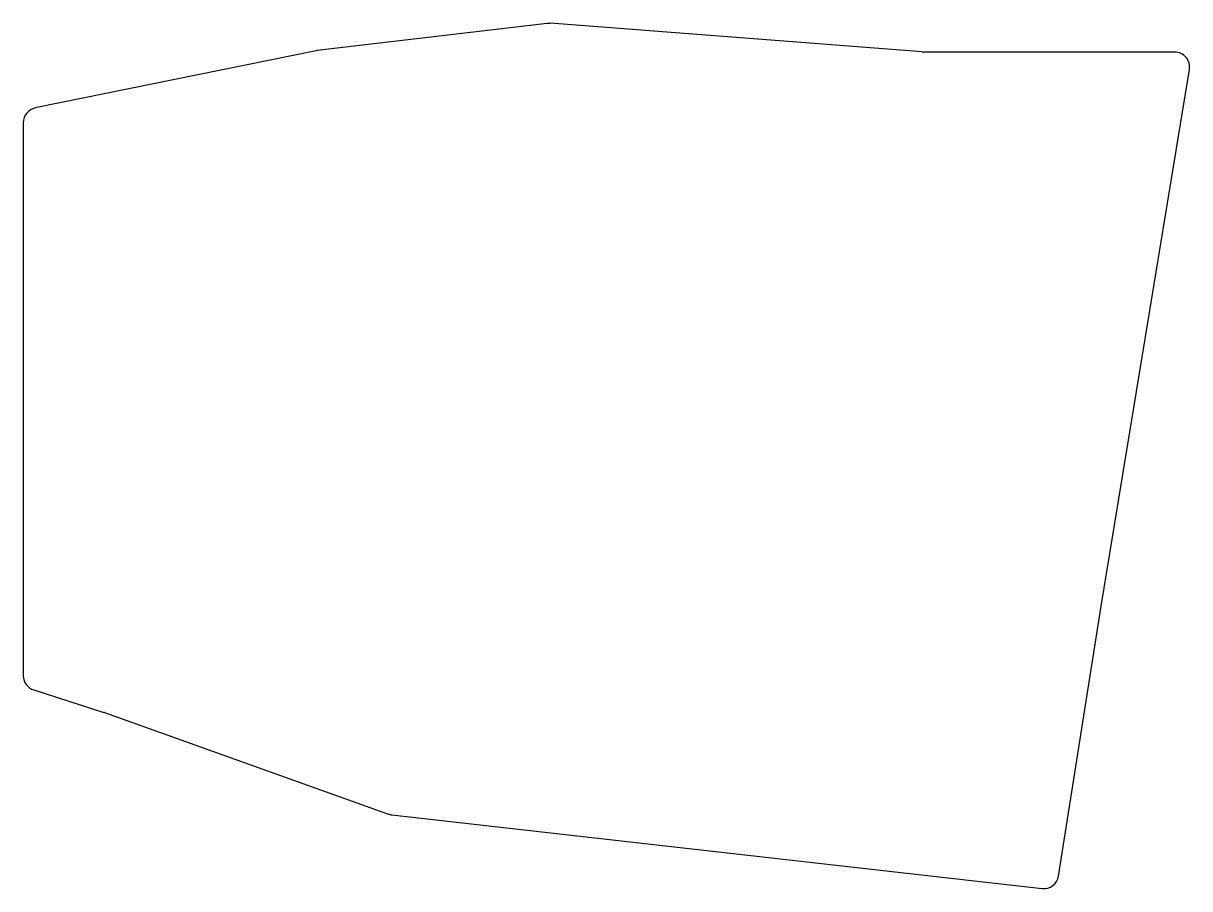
# Model space of a CAD drawing. Header units: millimetres. Extents: x 87 to 243, y -138 to -23.
import ezdxf

# ---------------------------------------------------------------- set-up
doc = ezdxf.new("R2010")
doc.units = ezdxf.units.MM

msp = doc.modelspace()

# ---------------------------------------------------------------- linework, layer by layer
for p, q in [((156.81, -22.87), (126.08, -26.49)), ((206.92, -26.69), (157.19, -22.86)), ((125.92, -26.52), (88.4, -34.17)), ((240.64, -26.7), (207.08, -26.7)), ((230.8, -100.74), (242.62, -29.03)), ((86.8, -36.13), (86.8, -110.04)), ((225.12, -136.81), (230.8, -100.76)), ((88.19, -111.94), (97.57, -114.94)), ((97.63, -114.96), (135.58, -128.52)), ((136.03, -128.63), (222.92, -138.48))]:
    msp.add_line(p, q)
for centre, start, end in [((157.04, -24.86), 85.5969, 96.7152), ((126.32, -28.48), 96.7152, 101.5346), ((207.08, -24.7), 265.5969, 270), ((240.64, -28.7), 350.6444, 90), ((88.8, -36.13), 101.5346, 180), ((232.77, -101.07), 170.6444, 171.0509), ((88.8, -110.04), 180, 252.2842), ((96.96, -116.84), 70.3367, 72.2842), ((136.26, -126.64), 250.3367, 263.5289), ((223.15, -136.49), 263.5289, 351.0509)]:
    msp.add_arc(centre, 2, start, end)

doc.saveas('drawing.dxf')
